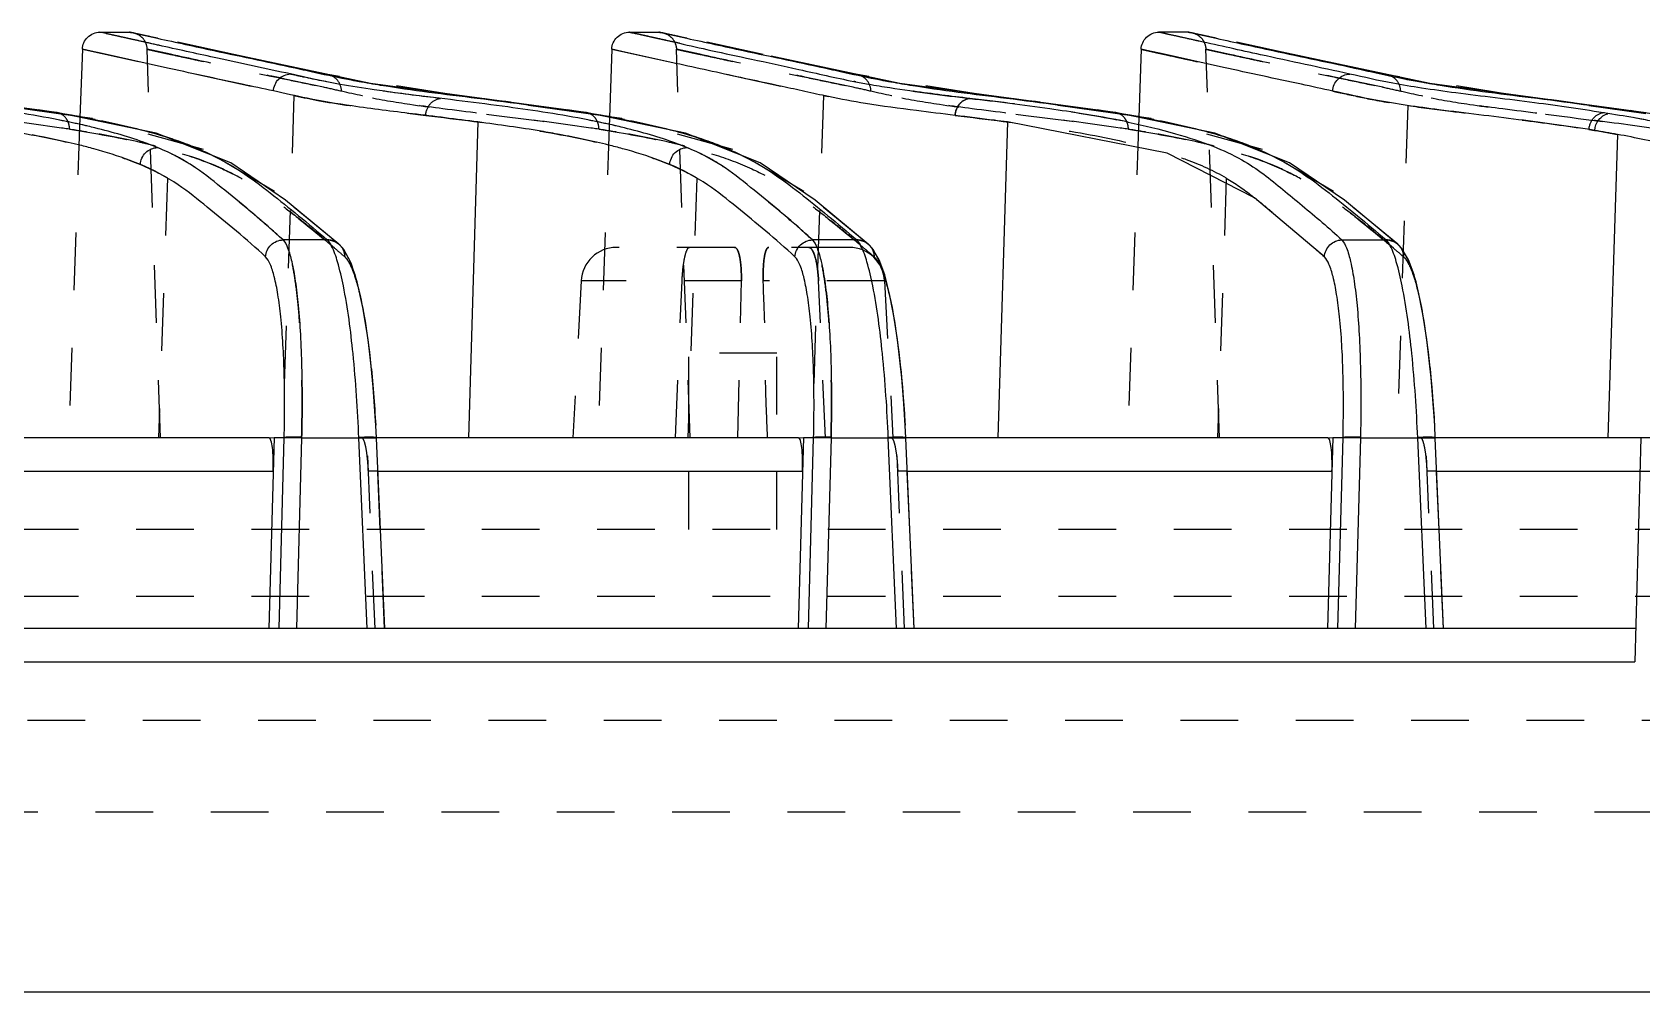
# Model space of a CAD drawing. Header units: millimetres. Extents: x -946 to 3963, y -10008 to 1396.
# Drawn here: x 68.02 to 113.63, y -150.87 to -123.67 of the extents above; entities that cross this region are included whole.
import ezdxf

# ---------------------------------------------------------------- set-up
doc = ezdxf.new("R2010")
doc.units = ezdxf.units.MM
doc.header["$LTSCALE"] = 16.335
doc.linetypes.add('HIDDEN', pattern=[0.2, 0.1, -0.1])
doc.layers.get('0').update_dxf_attribs({"linetype": 'CONTINUOUS'})
doc.layers.add('DEFAULT_2', color=8, linetype='HIDDEN')

msp = doc.modelspace()

# ---------------------------------------------------------------- linework, layer by layer
at = {"color": 7, "linetype": 'Continuous'}
for p, q in [((69.943, -123.673), (70.778, -123.673)), ((70.19, -123.728), (69.943, -123.673)), ((70.72, -123.845), (70.19, -123.728)), ((70.819, -123.868), (70.72, -123.845)), ((71.707, -124.065), (70.819, -123.868)), ((71.002, -123.721), (71.57, -123.845)), ((84.943, -123.673), (85.778, -123.673)), ((85.332, -123.759), (85.662, -123.832)), ((85.662, -123.832), (86.36, -123.988)), ((86.002, -123.721), (86.57, -123.845)), ((100.778, -123.673), (99.944, -123.673)), ((100.26, -123.743), (99.944, -123.673)), ((101.088, -123.927), (100.26, -123.743)), ((101.003, -123.721), (101.573, -123.845)), ((69.444, -124.155), (69.376, -126.087)), ((69.694, -124.211), (69.444, -124.155)), ((70.005, -124.28), (69.694, -124.211)), ((71.767, -124.669), (70.005, -124.28)), ((84.444, -124.155), (84.376, -126.087)), ((84.728, -124.219), (84.444, -124.155)), ((84.934, -124.264), (84.728, -124.219)), ((86.174, -124.538), (84.934, -124.264)), ((99.444, -124.155), (99.376, -126.087)), ((99.693, -124.211), (99.444, -124.155)), ((100.009, -124.28), (99.693, -124.211)), ((101.777, -124.671), (100.009, -124.28)), ((77.606, -125.123), (75.021, -124.579)), ((76.411, -124.877), (76.404, -124.876)), ((86.254, -124.556), (86.174, -124.538)), ((91.411, -124.877), (91.404, -124.876)), ((107.626, -125.126), (105.034, -124.582)), ((106.422, -124.88), (106.415, -124.878)), ((68.711, -125.948), (62.606, -125.123)), ((83.711, -125.948), (77.606, -125.123)), ((113.747, -125.954), (107.626, -125.126)), ((68.71, -125.948), (68.623, -125.945)), ((69.377, -126.072), (68.706, -125.978)), ((68.71, -125.948), (68.71, -125.948)), ((71.532, -126.536), (68.71, -125.948)), ((80.653, -126.218), (80.385, -135.172)), ((83.71, -125.948), (83.623, -125.945)), ((84.377, -126.072), (83.706, -125.978)), ((83.71, -125.948), (83.71, -125.948)), ((86.532, -126.536), (83.71, -125.948)), ((95.653, -126.218), (95.385, -135.172)), ((100.182, -127.102), (95.653, -126.218)), ((98.71, -125.948), (98.623, -125.945)), ((99.377, -126.072), (98.706, -125.978)), ((98.71, -125.948), (98.71, -125.948)), ((73.651, -127.373), (71.532, -126.536)), ((88.651, -127.373), (86.532, -126.536)), ((112.937, -126.569), (112.665, -135.172)), ((75.204, -128.433), (73.651, -127.373)), ((90.204, -128.433), (88.651, -127.373)), ((76.711, -129.678), (75.204, -128.433)), ((91.711, -129.678), (90.204, -128.433)), ((106.711, -129.678), (105.204, -128.433)), ((76.384, -129.561), (75.13, -129.561)), ((76.703, -129.672), (76.711, -129.678)), ((91.384, -129.561), (90.13, -129.561)), ((91.703, -129.672), (91.711, -129.678)), ((105.13, -129.561), (106.384, -129.561)), ((106.703, -129.672), (106.711, -129.678)), ((77.778, -135.168), (77.761, -134.822)), ((92.778, -135.168), (92.761, -134.822)), ((107.778, -135.168), (107.761, -134.822)), ((74.736, -135.172), (62.779, -135.172)), ((74.877, -135.162), (74.728, -140.572)), ((74.877, -135.162), (75.163, -135.162)), ((75.017, -140.572), (75.163, -135.162)), ((75.657, -135.173), (75.511, -140.572)), ((75.657, -135.173), (77.279, -135.173)), ((77.515, -140.572), (77.279, -135.173)), ((89.736, -135.172), (77.778, -135.172)), ((77.779, -135.179), (77.779, -135.179)), ((78.014, -140.572), (77.779, -135.179)), ((89.877, -135.162), (89.728, -140.572)), ((89.877, -135.162), (90.163, -135.162)), ((90.017, -140.572), (90.163, -135.162)), ((90.657, -135.173), (90.511, -140.572)), ((90.657, -135.173), (92.279, -135.173)), ((92.515, -140.572), (92.279, -135.173)), ((104.736, -135.172), (92.778, -135.172)), ((92.779, -135.179), (92.779, -135.179)), ((93.014, -140.572), (92.779, -135.179)), ((104.877, -135.162), (104.728, -140.572)), ((104.877, -135.162), (105.163, -135.162)), ((105.017, -140.572), (105.163, -135.162)), ((105.657, -135.173), (105.511, -140.572)), ((105.657, -135.173), (107.279, -135.173)), ((107.515, -140.572), (107.279, -135.173)), ((119.736, -135.172), (107.778, -135.172)), ((107.779, -135.179), (107.779, -135.179)), ((108.014, -140.572), (107.779, -135.179)), ((113.6, -135.172), (113.434, -141.519)), ((62.82, -136.119), (74.851, -136.119)), ((77.82, -136.119), (89.851, -136.119)), ((92.82, -136.119), (104.851, -136.119)), ((107.82, -136.119), (120.281, -136.119)), ((113.459, -140.572), (-62.541, -140.572)), ((-62.517, -141.519), (113.434, -141.519)), ((-169.738, -150.872), (312.413, -150.872))]:
    msp.add_line(p, q, dxfattribs=at)
for points in [[(98.711, -125.948), (92.606, -125.123), (90.56, -124.689)], [(105.204, -128.433), (103.651, -127.373), (101.532, -126.536), (98.71, -125.948)], [(104.635, -130.039), (102.652, -128.367), (100.182, -127.102)], [(77.177, -130.554), (77.017, -130.121), (76.821, -129.793), (76.703, -129.671)], [(92.177, -130.554), (92.017, -130.121), (91.821, -129.793), (91.703, -129.671)], [(107.177, -130.554), (107.017, -130.121), (106.821, -129.793), (106.703, -129.671)], [(77.761, -134.822), (77.687, -133.736), (77.585, -132.738), (77.463, -131.864), (77.325, -131.132), (77.177, -130.554)], [(92.761, -134.822), (92.687, -133.736), (92.585, -132.738), (92.463, -131.864), (92.325, -131.132), (92.177, -130.554)], [(107.761, -134.822), (107.687, -133.736), (107.585, -132.738), (107.463, -131.864), (107.325, -131.132), (107.177, -130.554)]]:
    msp.add_lwpolyline(points, dxfattribs=at)
for centre, radius, start, end in [((82.763, -95.279), 30.287, 258.8835, 259.586), ((82.902, -94.512), 31.065, 259.5897, 260.7091), ((96.49, -98.123), 27.439, 259.0992, 259.9828), ((97.763, -95.279), 30.287, 258.8835, 259.586), ((97.902, -94.512), 31.065, 259.5897, 260.7091), ((112.753, -95.308), 30.256, 258.9294, 259.6354), ((112.959, -94.171), 31.411, 259.6385, 260.7568), ((62.942, -162.947), 37.436, 81.1189, 81.2704), ((63.713, -158.095), 32.523, 79.3127, 81.1418), ((77.942, -162.947), 37.436, 81.1189, 81.2704), ((78.713, -158.095), 32.523, 79.3127, 81.1418), ((92.941, -162.948), 37.437, 81.1192, 81.2704), ((93.713, -158.096), 32.524, 79.3128, 81.1421), ((93.584, -152.321), 26.672, 78.1147, 78.8286), ((106.92, -159.163), 33.145, 79.5391, 80.6665)]:
    msp.add_arc(centre, radius, start, end, dxfattribs=at)
for points, knots in [([(69.444, -124.155), (69.448, -124.031), (69.559, -123.774), (69.818, -123.673), (69.943, -123.673)], [0, 0, 0, 0, 0.500127, 1, 1, 1, 1]), ([(70.778, -123.673), (70.8, -123.673), (70.874, -123.695), (70.949, -123.709), (71.002, -123.721)], [0, 0, 0, 0, 0.28563, 1, 1, 1, 1]), ([(71.57, -123.845), (72.103, -123.96), (73.453, -124.258), (74.807, -124.538), (75.624, -124.719)], [0, 0, 0, 0, 0.39435, 1, 1, 1, 1]), ([(84.444, -124.155), (84.448, -124.031), (84.559, -123.774), (84.818, -123.673), (84.943, -123.673)], [0, 0, 0, 0, 0.500127, 1, 1, 1, 1]), ([(84.943, -123.673), (84.955, -123.673), (84.991, -123.682), (85.065, -123.697), (85.183, -123.725), (85.277, -123.747), (85.332, -123.759)], [0, 0, 0, 0, 0.087157, 0.275051, 0.575468, 1, 1, 1, 1]), ([(85.778, -123.673), (85.8, -123.673), (85.874, -123.695), (85.949, -123.709), (86.002, -123.721)], [0, 0, 0, 0, 0.28563, 1, 1, 1, 1]), ([(86.36, -123.988), (86.658, -124.054), (87.337, -124.209), (88.468, -124.449), (89.817, -124.74), (90.781, -124.966), (91.301, -125.067)], [0, 0, 0, 0, 0.181231, 0.413109, 0.685688, 1, 1, 1, 1]), ([(86.57, -123.845), (87.103, -123.96), (88.453, -124.258), (89.807, -124.538), (90.624, -124.719)], [0, 0, 0, 0, 0.39435, 1, 1, 1, 1]), ([(99.444, -124.155), (99.448, -124.031), (99.559, -123.775), (99.818, -123.673), (99.943, -123.673)], [0, 0, 0, 0, 0.500067, 1, 1, 1, 1]), ([(100.778, -123.673), (100.8, -123.673), (100.875, -123.695), (100.95, -123.709), (101.003, -123.721)], [0, 0, 0, 0, 0.285566, 1, 1, 1, 1]), ([(105.355, -124.86), (104.513, -124.676), (103.089, -124.373), (101.668, -124.056), (101.088, -123.927)], [0, 0, 0, 0, 0.591989, 1, 1, 1, 1]), ([(101.573, -123.845), (102.107, -123.961), (103.461, -124.26), (104.819, -124.541), (105.638, -124.722)], [0, 0, 0, 0, 0.394558, 1, 1, 1, 1]), ([(75.342, -124.857), (74.654, -124.708), (73.441, -124.449), (72.23, -124.181), (71.707, -124.065)], [0, 0, 0, 0, 0.567555, 1, 1, 1, 1]), ([(68.763, -126.158), (68.014, -126.011), (66.395, -125.765), (64.374, -125.525), (62.788, -125.322), (61.817, -125.173), (61.028, -125.012), (60.561, -124.905), (60.342, -124.857)], [0, 0, 0, 0, 0.268849, 0.575809, 0.716443, 0.831374, 0.921317, 1, 1, 1, 1]), ([(74.86, -125.339), (74.564, -125.275), (73.533, -125.054), (72.501, -124.831), (71.767, -124.669)], [0, 0, 0, 0, 0.286926, 1, 1, 1, 1]), ([(74.86, -125.339), (74.866, -125.216), (74.971, -124.967), (75.222, -124.859), (75.342, -124.857)], [0, 0, 0, 0, 0.505805, 1, 1, 1, 1]), ([(83.763, -126.158), (83.014, -126.011), (81.395, -125.765), (79.374, -125.525), (77.788, -125.322), (76.817, -125.173), (76.028, -125.012), (75.561, -124.905), (75.342, -124.857)], [0, 0, 0, 0, 0.268849, 0.575809, 0.716443, 0.831374, 0.921317, 1, 1, 1, 1]), ([(75.624, -124.719), (75.725, -124.741), (76.157, -124.838), (76.59, -124.931), (76.924, -124.997)], [0, 0, 0, 0, 0.231806, 1, 1, 1, 1]), ([(90.584, -125.498), (90.361, -125.451), (89.925, -125.353), (89.097, -125.174), (87.876, -124.913), (86.869, -124.691), (86.254, -124.556)], [0, 0, 0, 0, 0.154403, 0.302082, 0.573433, 1, 1, 1, 1]), ([(90.624, -124.719), (90.725, -124.741), (91.157, -124.838), (91.59, -124.931), (91.924, -124.997)], [0, 0, 0, 0, 0.231806, 1, 1, 1, 1]), ([(104.871, -125.341), (104.576, -125.277), (103.544, -125.056), (102.512, -124.833), (101.777, -124.671)], [0, 0, 0, 0, 0.286779, 1, 1, 1, 1]), ([(104.872, -125.342), (104.878, -125.218), (104.983, -124.969), (105.233, -124.862), (105.354, -124.86)], [0, 0, 0, 0, 0.505851, 1, 1, 1, 1]), ([(112.671, -125.979), (111.977, -125.866), (110.543, -125.656), (108.776, -125.453), (107.439, -125.268), (106.433, -125.106), (105.76, -124.949), (105.354, -124.86)], [0, 0, 0, 0, 0.284883, 0.587272, 0.720383, 0.831487, 1, 1, 1, 1]), ([(105.638, -124.722), (105.739, -124.745), (106.173, -124.841), (106.608, -124.935), (106.943, -125.001)], [0, 0, 0, 0, 0.231466, 1, 1, 1, 1]), ([(62.887, -125.17), (63.798, -125.319), (65.716, -125.542), (67.627, -125.805), (68.623, -125.945)], [0, 0, 0, 0, 0.478545, 1, 1, 1, 1]), ([(80.652, -126.218), (80.035, -126.137), (78.846, -125.991), (77.23, -125.795), (75.915, -125.579), (75.178, -125.408), (74.86, -125.339)], [0, 0, 0, 0, 0.318636, 0.613128, 0.833132, 1, 1, 1, 1]), ([(77.887, -125.17), (78.798, -125.319), (80.716, -125.542), (82.627, -125.805), (83.623, -125.945)], [0, 0, 0, 0, 0.478545, 1, 1, 1, 1]), ([(91.717, -125.143), (91.918, -125.179), (92.873, -125.337), (93.833, -125.462), (94.592, -125.551)], [0, 0, 0, 0, 0.210961, 1, 1, 1, 1]), ([(92.887, -125.17), (93.798, -125.319), (95.716, -125.542), (97.627, -125.805), (98.623, -125.945)], [0, 0, 0, 0, 0.478545, 1, 1, 1, 1]), ([(112.295, -126.457), (111.579, -126.339), (110.106, -126.143), (108.033, -125.896), (106.27, -125.657), (105.277, -125.43), (104.871, -125.342)], [0, 0, 0, 0, 0.289908, 0.593285, 0.8343, 1, 1, 1, 1]), ([(107.914, -125.174), (108.829, -125.324), (110.749, -125.546), (112.663, -125.81), (113.659, -125.95)], [0, 0, 0, 0, 0.479583, 1, 1, 1, 1]), ([(94.172, -126.032), (93.806, -125.987), (92.96, -125.882), (91.76, -125.727), (90.933, -125.572), (90.584, -125.498)], [0, 0, 0, 0, 0.304689, 0.704779, 1, 1, 1, 1]), ([(94.592, -125.551), (94.484, -125.559), (94.262, -125.682), (94.18, -125.913), (94.172, -126.032)], [0, 0, 0, 0, 0.476196, 1, 1, 1, 1]), ([(94.592, -125.551), (95.347, -125.633), (96.738, -125.804), (98.121, -126.031), (98.751, -126.155)], [0, 0, 0, 0, 0.541827, 1, 1, 1, 1]), ([(69.708, -126.363), (69.634, -126.345), (69.32, -126.272), (69.004, -126.205), (68.763, -126.158)], [0, 0, 0, 0, 0.237703, 1, 1, 1, 1]), ([(69.744, -126.136), (69.867, -126.159), (70.321, -126.249), (70.774, -126.352), (71.101, -126.437)], [0, 0, 0, 0, 0.269618, 1, 1, 1, 1]), ([(82.968, -126.574), (82.793, -126.541), (82.024, -126.405), (81.25, -126.297), (80.652, -126.218)], [0, 0, 0, 0, 0.227604, 1, 1, 1, 1]), ([(84.708, -126.363), (84.634, -126.345), (84.32, -126.272), (84.004, -126.205), (83.763, -126.158)], [0, 0, 0, 0, 0.237703, 1, 1, 1, 1]), ([(84.744, -126.136), (84.867, -126.159), (85.321, -126.249), (85.774, -126.352), (86.101, -126.437)], [0, 0, 0, 0, 0.269618, 1, 1, 1, 1]), ([(95.653, -126.218), (95.531, -126.202), (95.037, -126.138), (94.544, -126.077), (94.172, -126.032)], [0, 0, 0, 0, 0.247731, 1, 1, 1, 1]), ([(99.077, -126.221), (99.528, -126.316), (100.34, -126.51), (101.419, -126.862), (102.259, -127.248), (102.911, -127.679), (103.463, -128.138), (104.015, -128.593), (104.58, -129.061), (104.95, -129.39), (105.13, -129.561)], [0, 0, 0, 0, 0.196329, 0.355573, 0.483115, 0.589149, 0.687459, 0.788822, 0.894112, 1, 1, 1, 1]), ([(99.744, -126.136), (99.867, -126.159), (100.321, -126.249), (100.774, -126.352), (101.101, -126.437)], [0, 0, 0, 0, 0.269618, 1, 1, 1, 1]), ([(112.295, -126.457), (112.302, -126.349), (112.378, -126.135), (112.57, -126.009), (112.671, -125.986)], [0, 0, 0, 0, 0.510622, 1, 1, 1, 1]), ([(113.796, -126.173), (113.708, -126.156), (113.334, -126.086), (112.958, -126.023), (112.671, -125.979)], [0, 0, 0, 0, 0.237281, 1, 1, 1, 1]), ([(69.769, -126.979), (69.638, -126.943), (69.061, -126.793), (68.477, -126.669), (68.023, -126.584)], [0, 0, 0, 0, 0.226596, 1, 1, 1, 1]), ([(71.574, -126.943), (71.443, -126.889), (70.834, -126.657), (70.204, -126.481), (69.708, -126.363)], [0, 0, 0, 0, 0.217484, 1, 1, 1, 1]), ([(71.101, -126.437), (71.21, -126.465), (71.611, -126.574), (72.006, -126.7), (72.29, -126.804)], [0, 0, 0, 0, 0.272323, 1, 1, 1, 1]), ([(84.753, -126.975), (84.62, -126.938), (84.029, -126.785), (83.432, -126.66), (82.968, -126.574)], [0, 0, 0, 0, 0.226234, 1, 1, 1, 1]), ([(86.574, -126.943), (86.443, -126.889), (85.834, -126.657), (85.204, -126.481), (84.708, -126.363)], [0, 0, 0, 0, 0.217484, 1, 1, 1, 1]), ([(86.101, -126.437), (86.21, -126.465), (86.611, -126.574), (87.006, -126.7), (87.29, -126.804)], [0, 0, 0, 0, 0.272323, 1, 1, 1, 1]), ([(101.101, -126.437), (101.21, -126.465), (101.611, -126.574), (102.006, -126.7), (102.29, -126.804)], [0, 0, 0, 0, 0.272323, 1, 1, 1, 1]), ([(119.651, -130.053), (119.456, -129.874), (119.065, -129.524), (118.469, -129.025), (117.88, -128.544), (117.278, -128.061), (116.552, -127.612), (115.605, -127.215), (114.378, -126.859), (113.453, -126.664), (112.938, -126.569)], [0, 0, 0, 0, 0.1028, 0.20407, 0.302222, 0.398484, 0.503891, 0.632755, 0.796191, 1, 1, 1, 1]), ([(71.088, -127.423), (70.992, -127.383), (70.559, -127.213), (70.115, -127.075), (69.769, -126.979)], [0, 0, 0, 0, 0.225465, 1, 1, 1, 1]), ([(71.088, -127.423), (71.095, -127.3), (71.203, -127.053), (71.453, -126.946), (71.574, -126.943)], [0, 0, 0, 0, 0.504014, 1, 1, 1, 1]), ([(75.13, -129.561), (74.86, -129.313), (74.318, -128.834), (73.487, -128.159), (72.624, -127.456), (71.951, -127.098), (71.574, -126.943)], [0, 0, 0, 0, 0.248202, 0.489414, 0.72395, 1, 1, 1, 1]), ([(72.29, -126.804), (72.347, -126.825), (72.563, -126.907), (72.776, -126.997), (72.931, -127.068)], [0, 0, 0, 0, 0.263344, 1, 1, 1, 1]), ([(72.931, -127.068), (73.28, -127.228), (73.918, -127.581), (74.774, -128.223), (75.58, -128.879), (76.117, -129.327), (76.384, -129.561)], [0, 0, 0, 0, 0.269558, 0.509562, 0.750407, 1, 1, 1, 1]), ([(86.088, -127.423), (85.991, -127.382), (85.553, -127.211), (85.104, -127.071), (84.753, -126.975)], [0, 0, 0, 0, 0.22522, 1, 1, 1, 1]), ([(86.088, -127.423), (86.095, -127.3), (86.203, -127.053), (86.453, -126.946), (86.574, -126.943)], [0, 0, 0, 0, 0.504015, 1, 1, 1, 1]), ([(90.13, -129.561), (89.86, -129.313), (89.318, -128.834), (88.487, -128.159), (87.624, -127.456), (86.951, -127.098), (86.574, -126.943)], [0, 0, 0, 0, 0.248202, 0.489414, 0.72395, 1, 1, 1, 1]), ([(87.29, -126.804), (87.347, -126.825), (87.563, -126.907), (87.776, -126.997), (87.931, -127.068)], [0, 0, 0, 0, 0.263344, 1, 1, 1, 1]), ([(87.931, -127.068), (88.28, -127.228), (88.918, -127.581), (89.774, -128.223), (90.58, -128.879), (91.117, -129.327), (91.384, -129.561)], [0, 0, 0, 0, 0.269558, 0.509562, 0.750407, 1, 1, 1, 1]), ([(102.29, -126.804), (102.347, -126.825), (102.563, -126.907), (102.776, -126.997), (102.931, -127.068)], [0, 0, 0, 0, 0.263344, 1, 1, 1, 1]), ([(102.931, -127.068), (103.28, -127.228), (103.918, -127.581), (104.774, -128.223), (105.58, -128.879), (106.117, -129.327), (106.384, -129.561)], [0, 0, 0, 0, 0.269558, 0.509562, 0.750407, 1, 1, 1, 1]), ([(74.636, -130.039), (74.366, -129.791), (73.823, -129.312), (72.993, -128.638), (72.132, -127.937), (71.463, -127.579), (71.088, -127.423)], [0, 0, 0, 0, 0.24859, 0.490225, 0.724923, 1, 1, 1, 1]), ([(89.636, -130.039), (89.366, -129.791), (88.823, -129.312), (87.993, -128.638), (87.132, -127.937), (86.463, -127.579), (86.088, -127.423)], [0, 0, 0, 0, 0.24859, 0.490225, 0.724923, 1, 1, 1, 1]), ([(74.636, -130.039), (74.643, -129.916), (74.754, -129.667), (75.007, -129.563), (75.13, -129.561)], [0, 0, 0, 0, 0.500358, 1, 1, 1, 1]), ([(75.13, -129.561), (75.191, -129.622), (75.287, -129.831), (75.396, -130.222), (75.491, -130.772), (75.57, -131.462), (75.627, -132.273), (75.676, -133.524), (75.673, -134.501), (75.657, -135.173)], [0, 0, 0, 0, 0.045467, 0.117394, 0.215709, 0.339179, 0.484153, 0.645348, 1, 1, 1, 1]), ([(76.505, -129.733), (76.495, -129.715), (76.461, -129.654), (76.42, -129.595), (76.384, -129.561)], [0, 0, 0, 0, 0.294118, 1, 1, 1, 1]), ([(76.384, -129.561), (76.411, -129.561), (76.525, -129.57), (76.636, -129.617), (76.703, -129.672)], [0, 0, 0, 0, 0.239041, 1, 1, 1, 1]), ([(76.839, -130.861), (76.793, -130.634), (76.705, -130.251), (76.579, -129.876), (76.505, -129.733)], [0, 0, 0, 0, 0.589777, 1, 1, 1, 1]), ([(89.636, -130.039), (89.643, -129.916), (89.754, -129.667), (90.007, -129.563), (90.13, -129.561)], [0, 0, 0, 0, 0.500358, 1, 1, 1, 1]), ([(90.13, -129.561), (90.191, -129.622), (90.287, -129.831), (90.396, -130.222), (90.491, -130.772), (90.57, -131.462), (90.627, -132.273), (90.676, -133.524), (90.673, -134.501), (90.657, -135.173)], [0, 0, 0, 0, 0.045467, 0.117394, 0.215709, 0.339179, 0.484153, 0.645348, 1, 1, 1, 1]), ([(91.505, -129.733), (91.495, -129.715), (91.461, -129.654), (91.42, -129.595), (91.384, -129.561)], [0, 0, 0, 0, 0.294118, 1, 1, 1, 1]), ([(91.384, -129.561), (91.411, -129.561), (91.525, -129.57), (91.636, -129.617), (91.703, -129.672)], [0, 0, 0, 0, 0.239041, 1, 1, 1, 1]), ([(91.839, -130.861), (91.793, -130.634), (91.705, -130.251), (91.579, -129.876), (91.505, -129.733)], [0, 0, 0, 0, 0.589777, 1, 1, 1, 1]), ([(104.636, -130.039), (104.644, -129.916), (104.754, -129.667), (105.007, -129.563), (105.13, -129.561)], [0, 0, 0, 0, 0.500125, 1, 1, 1, 1]), ([(105.13, -129.561), (105.191, -129.622), (105.288, -129.831), (105.396, -130.222), (105.491, -130.772), (105.57, -131.46), (105.627, -132.272), (105.675, -133.523), (105.673, -134.501), (105.657, -135.173)], [0, 0, 0, 0, 0.045554, 0.117515, 0.215748, 0.338901, 0.483692, 0.645053, 1, 1, 1, 1]), ([(106.384, -129.561), (106.411, -129.561), (106.525, -129.57), (106.636, -129.617), (106.703, -129.672)], [0, 0, 0, 0, 0.239041, 1, 1, 1, 1]), ([(106.5, -129.724), (106.491, -129.707), (106.458, -129.649), (106.419, -129.593), (106.384, -129.561)], [0, 0, 0, 0, 0.292687, 1, 1, 1, 1]), ([(106.839, -130.861), (106.793, -130.631), (106.704, -130.246), (106.576, -129.867), (106.5, -129.724)], [0, 0, 0, 0, 0.591447, 1, 1, 1, 1]), ([(75.163, -135.162), (75.178, -134.548), (75.181, -133.405), (75.108, -132.049), (74.996, -131.144), (74.9, -130.643), (74.792, -130.284), (74.693, -130.096), (74.635, -130.039)], [0, 0, 0, 0, 0.354503, 0.659741, 0.782637, 0.881127, 0.953254, 1, 1, 1, 1]), ([(90.163, -135.162), (90.178, -134.548), (90.181, -133.405), (90.108, -132.049), (89.996, -131.144), (89.9, -130.643), (89.792, -130.284), (89.693, -130.096), (89.635, -130.039)], [0, 0, 0, 0, 0.354502, 0.65974, 0.782635, 0.881125, 0.953253, 1, 1, 1, 1]), ([(105.163, -135.162), (105.178, -134.548), (105.181, -133.405), (105.108, -132.049), (104.996, -131.144), (104.9, -130.643), (104.792, -130.284), (104.693, -130.096), (104.635, -130.039)], [0, 0, 0, 0, 0.354479, 0.659753, 0.782678, 0.881162, 0.953275, 1, 1, 1, 1]), ([(77.279, -135.173), (77.247, -134.375), (77.15, -132.932), (76.966, -131.495), (76.839, -130.861)], [0, 0, 0, 0, 0.552233, 1, 1, 1, 1]), ([(92.279, -135.173), (92.247, -134.375), (92.15, -132.932), (91.966, -131.495), (91.839, -130.861)], [0, 0, 0, 0, 0.552233, 1, 1, 1, 1]), ([(107.279, -135.173), (107.247, -134.375), (107.15, -132.932), (106.966, -131.495), (106.839, -130.861)], [0, 0, 0, 0, 0.552233, 1, 1, 1, 1]), ([(74.851, -136.119), (74.854, -135.997), (74.854, -135.771), (74.837, -135.479), (74.805, -135.287), (74.772, -135.196), (74.747, -135.172), (74.736, -135.172)], [0, 0, 0, 0, 0.37769, 0.694682, 0.906647, 0.966633, 1, 1, 1, 1]), ([(75.657, -135.15), (75.601, -135.148), (75.493, -135.147), (75.345, -135.147), (75.237, -135.153), (75.18, -135.156), (75.163, -135.162)], [0, 0, 0, 0, 0.340385, 0.65881, 0.889712, 1, 1, 1, 1]), ([(77.778, -135.168), (77.778, -135.164), (77.76, -135.162), (77.735, -135.158), (77.685, -135.155), (77.592, -135.153), (77.453, -135.155), (77.338, -135.158), (77.279, -135.161)], [0, 0, 0, 0, 0.021445, 0.079467, 0.175833, 0.30753, 0.643365, 1, 1, 1, 1]), ([(89.851, -136.119), (89.854, -135.997), (89.854, -135.771), (89.837, -135.479), (89.805, -135.287), (89.772, -135.196), (89.747, -135.172), (89.736, -135.172)], [0, 0, 0, 0, 0.37769, 0.694682, 0.906646, 0.966632, 1, 1, 1, 1]), ([(90.657, -135.15), (90.601, -135.148), (90.493, -135.147), (90.345, -135.147), (90.237, -135.153), (90.18, -135.156), (90.163, -135.162)], [0, 0, 0, 0, 0.340385, 0.65881, 0.889712, 1, 1, 1, 1]), ([(92.778, -135.168), (92.778, -135.164), (92.76, -135.162), (92.735, -135.158), (92.685, -135.155), (92.592, -135.153), (92.453, -135.155), (92.338, -135.158), (92.279, -135.161)], [0, 0, 0, 0, 0.021445, 0.079467, 0.175833, 0.30753, 0.643365, 1, 1, 1, 1]), ([(104.851, -136.119), (104.854, -135.997), (104.854, -135.771), (104.837, -135.479), (104.805, -135.287), (104.772, -135.196), (104.747, -135.172), (104.736, -135.172)], [0, 0, 0, 0, 0.37769, 0.694682, 0.906646, 0.966632, 1, 1, 1, 1]), ([(105.657, -135.15), (105.601, -135.148), (105.493, -135.147), (105.345, -135.147), (105.237, -135.153), (105.18, -135.156), (105.163, -135.162)], [0, 0, 0, 0, 0.340385, 0.65881, 0.889712, 1, 1, 1, 1]), ([(107.778, -135.168), (107.778, -135.164), (107.76, -135.162), (107.735, -135.158), (107.685, -135.155), (107.592, -135.153), (107.453, -135.155), (107.338, -135.158), (107.279, -135.161)], [0, 0, 0, 0, 0.021445, 0.079467, 0.175833, 0.30753, 0.643365, 1, 1, 1, 1])]:
    msp.add_open_spline(points, degree=3, knots=knots, dxfattribs=at)
at = {"layer": 'DEFAULT_2', "color": 8, "linetype": 'HIDDEN'}
for p, q in [((70.778, -123.673), (70.879, -123.684)), ((73.732, -124.304), (70.879, -123.684)), ((85.778, -123.673), (85.879, -123.684)), ((88.732, -124.304), (85.879, -123.684)), ((100.778, -123.673), (100.879, -123.684)), ((103.74, -124.305), (100.879, -123.684)), ((69.444, -124.155), (75.434, -125.466)), ((71.662, -135.172), (71.277, -124.155)), ((71.941, -124.3), (71.277, -124.155)), ((75.021, -124.579), (73.219, -124.192)), ((84.444, -124.155), (90.434, -125.466)), ((86.662, -135.172), (86.277, -124.155)), ((86.941, -124.3), (86.277, -124.155)), ((90.56, -124.689), (88.219, -124.192)), ((101.662, -135.172), (101.277, -124.155)), ((101.957, -124.304), (101.277, -124.155)), ((105.034, -124.582), (103.224, -124.193)), ((76.404, -124.876), (76.302, -124.865)), ((79.953, -125.451), (76.404, -124.876)), ((91.404, -124.876), (91.302, -124.865)), ((94.953, -125.451), (91.404, -124.876)), ((106.415, -124.878), (106.313, -124.868)), ((109.993, -125.456), (106.415, -124.879)), ((68.706, -125.978), (64.953, -125.451)), ((75.44, -125.466), (75.115, -135.172)), ((83.706, -125.978), (79.953, -125.451)), ((90.44, -125.466), (90.115, -135.172)), ((90.434, -125.466), (90.584, -125.498)), ((98.706, -125.978), (94.953, -125.451)), ((106.999, -125.751), (106.7, -135.172)), ((113.742, -125.984), (109.993, -125.456)), ((69.376, -126.087), (69.059, -135.172)), ((69.731, -126.122), (69.377, -126.072)), ((72.878, -127), (69.731, -126.122)), ((84.376, -126.087), (84.059, -135.172)), ((84.731, -126.122), (84.377, -126.072)), ((87.878, -127), (84.731, -126.122)), ((99.376, -126.087), (99.059, -135.172)), ((99.731, -126.122), (99.377, -126.072)), ((102.878, -127), (99.731, -126.122)), ((74.89, -128.191), (72.878, -127)), ((89.89, -128.191), (87.878, -127)), ((104.89, -128.191), (102.878, -127)), ((71.857, -127.806), (71.604, -135.172)), ((86.857, -127.806), (86.604, -135.172)), ((101.857, -127.806), (101.604, -135.172)), ((76.712, -129.679), (74.89, -128.191)), ((91.712, -129.679), (89.89, -128.191)), ((106.712, -129.679), (104.89, -128.191)), ((76.701, -129.669), (76.711, -129.679)), ((76.85, -129.829), (76.701, -129.669)), ((87.925, -129.772), (84.575, -129.772)), ((91.175, -129.772), (88.891, -129.772)), ((91.325, -129.569), (91.286, -129.537)), ((91.701, -129.669), (91.711, -129.679)), ((91.85, -129.829), (91.701, -129.669)), ((106.701, -129.669), (106.711, -129.679)), ((106.85, -129.829), (106.701, -129.669)), ((83.576, -130.719), (83.343, -135.172)), ((88.116, -130.719), (83.576, -130.719)), ((86.249, -135.172), (86.437, -130.719)), ((88.012, -135.172), (88.116, -130.719)), ((92.176, -130.719), (88.736, -130.719)), ((90.498, -135.172), (90.303, -130.719)), ((92.176, -130.719), (92.409, -135.172)), ((92.395, -131.474), (92.233, -130.749)), ((89.126, -132.772), (86.626, -132.772)), ((86.626, -137.772), (86.626, -132.772)), ((89.126, -137.772), (89.126, -132.772)), ((77.761, -134.822), (77.753, -134.678)), ((92.761, -134.822), (92.753, -134.678)), ((107.761, -134.822), (107.753, -134.678)), ((74.736, -135.172), (74.877, -135.162)), ((74.877, -135.162), (75.163, -135.162)), ((75.163, -135.162), (75.657, -135.173)), ((77.279, -135.173), (77.365, -135.172)), ((77.279, -135.173), (77.778, -135.172)), ((77.74, -140.572), (77.507, -135.173)), ((77.773, -135.173), (77.507, -135.173)), ((77.886, -137.772), (77.773, -135.173)), ((77.773, -135.183), (77.779, -135.179)), ((77.773, -135.183), (77.779, -135.179)), ((89.736, -135.172), (89.877, -135.162)), ((89.877, -135.162), (90.163, -135.162)), ((90.163, -135.162), (90.657, -135.173)), ((92.279, -135.173), (92.409, -135.172)), ((92.279, -135.173), (92.778, -135.172)), ((92.74, -140.572), (92.507, -135.173)), ((92.773, -135.173), (92.507, -135.173)), ((92.886, -137.772), (92.773, -135.173)), ((92.773, -135.183), (92.779, -135.179)), ((92.773, -135.183), (92.779, -135.179)), ((104.736, -135.172), (104.877, -135.162)), ((104.877, -135.162), (105.163, -135.162)), ((105.163, -135.162), (105.657, -135.173)), ((107.279, -135.173), (107.365, -135.172)), ((107.279, -135.173), (107.778, -135.172)), ((107.74, -140.572), (107.507, -135.172)), ((107.773, -135.173), (107.507, -135.173)), ((107.886, -137.772), (107.773, -135.173)), ((107.773, -135.183), (107.779, -135.179)), ((107.773, -135.183), (107.779, -135.179)), ((77.82, -136.119), (77.548, -136.119)), ((92.82, -136.119), (92.548, -136.119)), ((107.82, -136.119), (107.548, -136.119)), ((141.207, -137.772), (-150.426, -137.772)), ((78.009, -140.572), (77.886, -137.772)), ((93.009, -140.572), (92.886, -137.772)), ((108.009, -140.572), (107.886, -137.772)), ((141.207, -139.667), (-84.794, -139.667)), ((-167.336, -143.172), (243.857, -143.172)), ((-162.139, -145.772), (238.661, -145.772))]:
    msp.add_line(p, q, dxfattribs=at)
for points in [[(77.753, -134.678), (77.663, -133.469), (77.541, -132.387), (77.395, -131.474), (77.233, -130.749), (77.058, -130.216), (76.85, -129.829)], [(92.233, -130.749), (92.058, -130.216), (91.85, -129.829)], [(107.753, -134.678), (107.663, -133.469), (107.541, -132.387), (107.395, -131.474), (107.233, -130.749), (107.058, -130.216), (106.85, -129.829)], [(92.753, -134.678), (92.663, -133.469), (92.541, -132.387), (92.395, -131.474)]]:
    msp.add_lwpolyline(points, dxfattribs=at)
for centre, radius, start, end in [((64.783, -177.869), 53.876, 77.1248, 77.684), ((79.816, -177.721), 53.725, 77.1243, 77.677), ((94.51, -179.122), 55.158, 77.1265, 77.672), ((63.092, -165.389), 39.423, 80.5494, 81.5961), ((78.092, -165.389), 39.423, 80.5494, 81.5961), ((93.091, -165.391), 39.425, 80.5495, 81.5964), ((66.415, -159.183), 38.697, 50.0051, 51.2324), ((76.394, -130.047), 0.486, 50.9434, 91.174), ((5.736, -213.217), 109.452, 49.45931, 49.65212), ((84.575, -130.772), 1, 90, 177), ((91.177, -130.772), 1, 3, 90), ((49.989, -178.777), 64.266, 49.66337, 49.96908), ((91.394, -130.047), 0.486, 50.9434, 91.174), ((20.736, -213.217), 109.452, 49.45931, 49.65212), ((106.394, -130.047), 0.486, 50.9434, 91.174), ((36.468, -212.358), 108.324, 49.45863, 49.65939)]:
    msp.add_arc(centre, radius, start, end, dxfattribs=at)
for points, knots in [([(71.706, -124.065), (71.533, -124.027), (71.234, -123.96), (70.832, -123.87), (70.516, -123.801), (70.287, -123.749), (70.083, -123.706), (70.035, -123.69), (69.932, -123.673), (69.943, -123.673)], [0, 0, 0, 0, 0.294165, 0.509214, 0.686638, 0.823569, 0.92137, 0.980737, 1, 1, 1, 1]), ([(71.57, -123.845), (71.489, -123.828), (71.342, -123.796), (71.144, -123.752), (70.991, -123.72), (70.882, -123.694), (70.815, -123.683), (70.787, -123.673), (70.779, -123.673)], [0, 0, 0, 0, 0.308301, 0.556967, 0.750599, 0.889068, 0.972245, 1, 1, 1, 1]), ([(70.881, -123.685), (70.945, -123.699), (71.07, -123.751), (71.164, -123.849), (71.199, -123.906)], [0, 0, 0, 0, 0.496405, 1, 1, 1, 1]), ([(71.199, -123.906), (71.211, -123.925), (71.252, -124.003), (71.275, -124.091), (71.277, -124.155)], [0, 0, 0, 0, 0.261141, 1, 1, 1, 1]), ([(86.36, -123.988), (86.303, -123.975), (86.119, -123.935), (85.832, -123.87), (85.516, -123.801), (85.287, -123.749), (85.083, -123.706), (85.035, -123.69), (84.932, -123.673), (84.943, -123.673)], [0, 0, 0, 0, 0.121649, 0.389259, 0.610048, 0.780446, 0.902151, 0.976029, 1, 1, 1, 1]), ([(86.57, -123.845), (86.489, -123.828), (86.342, -123.796), (86.144, -123.752), (85.991, -123.72), (85.882, -123.694), (85.815, -123.683), (85.787, -123.673), (85.779, -123.673)], [0, 0, 0, 0, 0.308301, 0.556967, 0.750599, 0.889068, 0.972245, 1, 1, 1, 1]), ([(85.881, -123.685), (85.945, -123.699), (86.07, -123.751), (86.164, -123.849), (86.199, -123.906)], [0, 0, 0, 0, 0.496405, 1, 1, 1, 1]), ([(86.199, -123.906), (86.211, -123.925), (86.252, -124.003), (86.275, -124.091), (86.277, -124.155)], [0, 0, 0, 0, 0.261141, 1, 1, 1, 1]), ([(101.088, -123.928), (101.062, -123.922), (100.908, -123.888), (100.651, -123.831), (100.369, -123.767), (100.116, -123.714), (100.056, -123.694), (99.928, -123.672), (99.943, -123.673)], [0, 0, 0, 0, 0.066189, 0.401473, 0.662829, 0.849925, 0.962426, 1, 1, 1, 1]), ([(101.573, -123.846), (101.491, -123.828), (101.343, -123.796), (101.145, -123.752), (100.991, -123.72), (100.882, -123.694), (100.816, -123.683), (100.787, -123.673), (100.779, -123.673)], [0, 0, 0, 0, 0.309079, 0.557465, 0.750879, 0.889193, 0.972277, 1, 1, 1, 1]), ([(100.881, -123.685), (100.945, -123.699), (101.07, -123.751), (101.164, -123.849), (101.199, -123.906)], [0, 0, 0, 0, 0.496404, 1, 1, 1, 1]), ([(101.199, -123.906), (101.211, -123.925), (101.252, -124.003), (101.275, -124.091), (101.277, -124.155)], [0, 0, 0, 0, 0.261142, 1, 1, 1, 1]), ([(56.277, -124.155), (56.277, -124.154), (56.284, -124.158), (56.289, -124.157), (56.304, -124.162), (56.333, -124.167), (56.383, -124.179), (56.46, -124.195), (56.558, -124.217), (56.678, -124.243), (56.82, -124.274), (57.053, -124.325), (57.397, -124.399), (57.873, -124.503), (58.433, -124.625), (59.081, -124.766), (59.82, -124.925), (60.644, -125.096), (61.537, -125.287), (62.564, -125.528), (63.864, -125.746), (66.074, -126.023), (67.863, -126.237), (69.083, -126.425)], [0, 0, 0, 0, 0.000215, 0.00086, 0.001936, 0.003441, 0.007742, 0.013762, 0.021499, 0.030954, 0.042125, 0.055003, 0.085821, 0.123289, 0.167304, 0.21802, 0.275957, 0.34164, 0.411913, 0.486503, 0.584798, 0.715451, 1, 1, 1, 1]), ([(71.277, -124.155), (71.276, -124.152), (71.292, -124.16), (71.303, -124.16), (71.334, -124.169), (71.383, -124.178), (71.46, -124.196), (71.558, -124.217), (71.678, -124.243), (71.82, -124.274), (72.053, -124.325), (72.397, -124.399), (72.873, -124.503), (73.433, -124.625), (74.081, -124.766), (74.82, -124.925), (75.644, -125.096), (76.537, -125.287), (77.564, -125.528), (78.864, -125.746), (81.074, -126.023), (82.863, -126.237), (84.083, -126.425)], [0, 0, 0, 0, 0.00086, 0.001936, 0.003441, 0.007742, 0.013762, 0.021499, 0.030954, 0.042125, 0.055003, 0.085821, 0.123289, 0.167304, 0.21802, 0.275957, 0.34164, 0.411913, 0.486503, 0.584798, 0.715451, 1, 1, 1, 1]), ([(76.275, -125.232), (75.79, -125.126), (74.899, -124.942), (73.454, -124.63), (72.496, -124.421), (71.941, -124.3)], [0, 0, 0, 0, 0.336186, 0.615572, 1, 1, 1, 1]), ([(86.277, -124.155), (86.277, -124.155), (86.284, -124.158), (86.289, -124.157), (86.304, -124.162), (86.333, -124.167), (86.383, -124.179), (86.46, -124.195), (86.558, -124.217), (86.678, -124.243), (86.82, -124.274), (87.053, -124.325), (87.397, -124.399), (87.873, -124.503), (88.433, -124.625), (89.081, -124.766), (89.82, -124.925), (90.644, -125.096), (91.537, -125.287), (92.564, -125.528), (93.864, -125.746), (96.074, -126.023), (97.863, -126.237), (99.083, -126.425)], [0, 0, 0, 0, 0.000215, 0.00086, 0.001936, 0.003441, 0.007742, 0.013762, 0.021499, 0.030954, 0.042125, 0.055003, 0.085821, 0.123289, 0.167304, 0.21802, 0.275957, 0.34164, 0.411913, 0.486503, 0.584798, 0.715451, 1, 1, 1, 1]), ([(91.282, -125.234), (90.796, -125.128), (89.904, -124.943), (88.457, -124.63), (87.497, -124.422), (86.941, -124.3)], [0, 0, 0, 0, 0.33619, 0.615624, 1, 1, 1, 1]), ([(99.444, -124.155), (99.444, -124.153), (99.459, -124.162), (99.475, -124.16), (99.515, -124.172), (99.564, -124.182), (99.63, -124.197), (99.746, -124.223), (99.927, -124.263), (100.188, -124.321), (100.505, -124.391), (100.88, -124.474), (101.31, -124.568), (101.616, -124.635), (101.777, -124.671)], [0, 0, 0, 0, 0.003125, 0.012493, 0.028091, 0.049909, 0.077934, 0.112156, 0.199143, 0.310776, 0.446964, 0.607614, 0.792634, 1, 1, 1, 1]), ([(101.277, -124.155), (101.277, -124.154), (101.284, -124.158), (101.289, -124.157), (101.304, -124.162), (101.333, -124.167), (101.384, -124.179), (101.46, -124.195), (101.559, -124.217), (101.679, -124.243), (101.822, -124.274), (102.055, -124.325), (102.4, -124.4), (102.878, -124.504), (103.44, -124.627), (104.089, -124.768), (104.831, -124.927), (105.656, -125.098), (106.552, -125.29), (107.584, -125.533), (108.891, -125.75), (111.107, -126.027), (112.899, -126.242), (114.119, -126.43)], [0, 0, 0, 0, 0.000215, 0.000861, 0.001937, 0.003443, 0.007745, 0.013766, 0.021505, 0.030962, 0.042134, 0.055013, 0.085833, 0.123306, 0.167331, 0.218059, 0.276012, 0.341686, 0.411882, 0.4866, 0.585335, 0.716194, 1, 1, 1, 1]), ([(106.287, -125.235), (105.804, -125.129), (104.915, -124.946), (103.472, -124.634), (102.513, -124.425), (101.957, -124.304)], [0, 0, 0, 0, 0.335206, 0.614431, 1, 1, 1, 1]), ([(72.93, -127.07), (72.602, -126.919), (71.551, -126.517), (69.445, -126.044), (66.604, -125.648), (64.09, -125.358), (62.308, -125.088), (61.596, -124.942), (61.302, -124.865)], [0, 0, 0, 0, 0.091144, 0.283471, 0.544289, 0.816314, 0.923109, 1, 1, 1, 1]), ([(79.592, -125.551), (79.059, -125.488), (78.098, -125.368), (76.808, -125.168), (75.926, -124.993), (75.469, -124.892), (75.341, -124.863)], [0, 0, 0, 0, 0.374077, 0.674133, 0.90843, 1, 1, 1, 1]), ([(87.93, -127.07), (87.602, -126.919), (86.551, -126.517), (84.445, -126.044), (81.604, -125.648), (79.09, -125.358), (77.308, -125.088), (76.596, -124.942), (76.302, -124.865)], [0, 0, 0, 0, 0.091144, 0.283471, 0.544289, 0.816314, 0.923109, 1, 1, 1, 1]), ([(76.788, -125.347), (76.786, -125.241), (76.713, -125.023), (76.515, -124.901), (76.411, -124.877)], [0, 0, 0, 0, 0.498306, 1, 1, 1, 1]), ([(102.93, -127.07), (102.602, -126.919), (101.551, -126.517), (99.445, -126.044), (96.604, -125.648), (94.09, -125.358), (92.308, -125.088), (91.596, -124.942), (91.302, -124.865)], [0, 0, 0, 0, 0.091144, 0.283471, 0.544289, 0.816314, 0.923109, 1, 1, 1, 1]), ([(91.788, -125.347), (91.786, -125.241), (91.713, -125.023), (91.515, -124.901), (91.411, -124.877)], [0, 0, 0, 0, 0.498306, 1, 1, 1, 1]), ([(118.034, -127.118), (117.68, -126.95), (116.604, -126.53), (114.472, -126.048), (111.631, -125.652), (109.114, -125.361), (107.325, -125.091), (106.609, -124.945), (106.313, -124.868)], [0, 0, 0, 0, 0.098079, 0.28819, 0.546581, 0.816915, 0.923306, 1, 1, 1, 1]), ([(106.799, -125.35), (106.797, -125.244), (106.724, -125.025), (106.526, -124.904), (106.422, -124.88)], [0, 0, 0, 0, 0.498335, 1, 1, 1, 1]), ([(68.853, -126.39), (68.155, -126.286), (66.757, -126.104), (64.789, -125.865), (63.127, -125.639), (62.177, -125.436), (61.788, -125.347)], [0, 0, 0, 0, 0.296377, 0.59206, 0.832562, 1, 1, 1, 1]), ([(83.853, -126.39), (83.155, -126.286), (81.757, -126.104), (79.789, -125.865), (78.127, -125.639), (77.177, -125.436), (76.788, -125.347)], [0, 0, 0, 0, 0.296377, 0.59206, 0.832562, 1, 1, 1, 1]), ([(94.592, -125.551), (94.059, -125.488), (93.098, -125.368), (92.001, -125.198), (91.439, -125.093), (91.301, -125.066)], [0, 0, 0, 0, 0.484378, 0.872909, 1, 1, 1, 1]), ([(98.853, -126.39), (98.155, -126.286), (96.757, -126.104), (94.789, -125.865), (93.127, -125.639), (92.177, -125.436), (91.788, -125.347)], [0, 0, 0, 0, 0.29638, 0.592062, 0.832562, 1, 1, 1, 1]), ([(104.871, -125.342), (104.943, -125.358), (105.292, -125.435), (105.999, -125.591), (106.64, -125.698), (107.001, -125.751)], [0, 0, 0, 0, 0.101618, 0.494931, 1, 1, 1, 1]), ([(113.893, -126.396), (113.194, -126.291), (111.793, -126.109), (109.818, -125.868), (108.147, -125.643), (107.19, -125.439), (106.799, -125.35)], [0, 0, 0, 0, 0.295415, 0.591008, 0.832354, 1, 1, 1, 1]), ([(75.434, -125.466), (75.659, -125.515), (76.166, -125.62), (77.025, -125.759), (78.046, -125.893), (78.784, -125.984), (79.172, -126.031)], [0, 0, 0, 0, 0.183086, 0.410615, 0.690026, 1, 1, 1, 1]), ([(79.172, -126.031), (79.18, -125.913), (79.263, -125.681), (79.485, -125.558), (79.593, -125.551)], [0, 0, 0, 0, 0.52404, 1, 1, 1, 1]), ([(94.172, -126.031), (94.18, -125.913), (94.263, -125.681), (94.485, -125.558), (94.593, -125.551)], [0, 0, 0, 0, 0.52404, 1, 1, 1, 1]), ([(99.077, -126.222), (98.448, -126.092), (96.955, -125.845), (95.456, -125.651), (94.592, -125.551)], [0, 0, 0, 0, 0.424699, 1, 1, 1, 1]), ([(107.001, -125.751), (107.402, -125.81), (108.473, -125.948), (110.186, -126.153), (111.495, -126.328), (112.133, -126.43)], [0, 0, 0, 0, 0.234733, 0.625811, 1, 1, 1, 1]), ([(64.172, -126.031), (65.08, -126.143), (66.729, -126.344), (68.664, -126.692), (69.936, -127.019), (70.872, -127.317), (71.497, -127.594), (71.855, -127.805)], [0, 0, 0, 0, 0.346322, 0.628257, 0.74323, 0.842777, 1, 1, 1, 1]), ([(69.083, -126.425), (69.083, -126.369), (69.063, -126.257), (68.97, -126.058), (68.814, -125.964), (68.71, -125.948)], [0, 0, 0, 0, 0.255097, 0.51845, 1, 1, 1, 1]), ([(75.13, -129.561), (74.892, -129.342), (74.411, -128.917), (73.796, -128.414), (73.317, -128.021), (72.96, -127.732), (72.572, -127.454), (71.927, -127.074), (70.85, -126.647), (69.705, -126.35), (68.959, -126.197), (68.763, -126.159)], [0, 0, 0, 0, 0.132211, 0.26147, 0.323657, 0.384976, 0.44856, 0.518171, 0.689871, 0.918418, 1, 1, 1, 1]), ([(79.172, -126.031), (80.08, -126.143), (81.729, -126.344), (83.664, -126.692), (84.936, -127.019), (85.872, -127.317), (86.497, -127.594), (86.855, -127.805)], [0, 0, 0, 0, 0.346322, 0.628257, 0.74323, 0.842777, 1, 1, 1, 1]), ([(84.083, -126.425), (84.083, -126.369), (84.063, -126.257), (83.97, -126.058), (83.814, -125.964), (83.71, -125.948)], [0, 0, 0, 0, 0.255097, 0.51845, 1, 1, 1, 1]), ([(90.13, -129.561), (89.892, -129.342), (89.411, -128.917), (88.796, -128.414), (88.317, -128.021), (87.96, -127.732), (87.572, -127.454), (86.927, -127.074), (85.85, -126.647), (84.705, -126.35), (83.959, -126.197), (83.763, -126.159)], [0, 0, 0, 0, 0.132211, 0.26147, 0.323657, 0.384976, 0.44856, 0.518171, 0.689871, 0.918418, 1, 1, 1, 1]), ([(94.172, -126.031), (95.08, -126.143), (96.729, -126.344), (98.664, -126.692), (99.936, -127.019), (100.872, -127.317), (101.497, -127.594), (101.855, -127.805)], [0, 0, 0, 0, 0.346322, 0.628257, 0.74323, 0.842777, 1, 1, 1, 1]), ([(99.083, -126.425), (99.083, -126.369), (99.063, -126.257), (98.97, -126.058), (98.814, -125.964), (98.71, -125.948)], [0, 0, 0, 0, 0.255097, 0.51845, 1, 1, 1, 1]), ([(112.133, -126.43), (112.141, -126.309), (112.232, -126.073), (112.464, -125.954), (112.576, -125.949)], [0, 0, 0, 0, 0.519318, 1, 1, 1, 1]), ([(114.984, -126.436), (114.775, -126.384), (113.972, -126.196), (113.161, -126.048), (112.56, -125.95)], [0, 0, 0, 0, 0.261284, 1, 1, 1, 1]), ([(69.083, -126.425), (69.697, -126.519), (70.791, -126.713), (72.241, -127.082), (73.356, -127.495), (74.219, -127.956), (74.931, -128.45), (75.812, -129.134), (76.45, -129.673), (76.878, -130.039)], [0, 0, 0, 0, 0.212462, 0.380097, 0.511464, 0.618367, 0.713936, 0.807318, 1, 1, 1, 1]), ([(71.513, -126.9), (71.369, -126.864), (70.725, -126.709), (70.073, -126.586), (69.565, -126.502)], [0, 0, 0, 0, 0.22334, 1, 1, 1, 1]), ([(84.083, -126.425), (84.697, -126.519), (85.791, -126.713), (87.241, -127.082), (88.356, -127.495), (89.219, -127.956), (89.931, -128.45), (90.812, -129.134), (91.45, -129.673), (91.878, -130.039)], [0, 0, 0, 0, 0.212462, 0.380097, 0.511464, 0.618367, 0.713936, 0.807318, 1, 1, 1, 1]), ([(86.513, -126.9), (86.369, -126.864), (85.725, -126.709), (85.073, -126.586), (84.565, -126.502)], [0, 0, 0, 0, 0.22334, 1, 1, 1, 1]), ([(99.083, -126.425), (99.697, -126.519), (100.791, -126.713), (102.241, -127.082), (103.356, -127.495), (104.219, -127.956), (104.931, -128.45), (105.812, -129.134), (106.45, -129.673), (106.878, -130.039)], [0, 0, 0, 0, 0.212462, 0.380097, 0.511464, 0.618367, 0.713936, 0.807318, 1, 1, 1, 1]), ([(101.513, -126.9), (101.369, -126.864), (100.725, -126.709), (100.073, -126.586), (99.565, -126.502)], [0, 0, 0, 0, 0.22334, 1, 1, 1, 1]), ([(76.587, -129.791), (76.257, -129.51), (75.761, -129.097), (75.086, -128.57), (74.563, -128.189), (73.982, -127.825), (72.987, -127.325), (72.133, -127.058), (71.513, -126.9)], [0, 0, 0, 0, 0.22001, 0.327407, 0.435246, 0.548778, 0.67505, 1, 1, 1, 1]), ([(106.59, -129.793), (106.259, -129.512), (105.764, -129.099), (105.087, -128.572), (104.564, -128.19), (103.983, -127.825), (102.988, -127.325), (102.133, -127.058), (101.513, -126.9)], [0, 0, 0, 0, 0.220047, 0.327455, 0.435294, 0.548812, 0.675066, 1, 1, 1, 1]), ([(101.855, -127.806), (102.111, -127.957), (102.471, -128.213), (102.925, -128.583), (103.381, -128.953), (103.959, -129.431), (104.411, -129.833), (104.636, -130.039)], [0, 0, 0, 0, 0.250177, 0.369717, 0.491805, 0.743447, 1, 1, 1, 1]), ([(75.657, -135.173), (75.673, -134.501), (75.675, -133.523), (75.627, -132.272), (75.57, -131.46), (75.491, -130.772), (75.396, -130.222), (75.288, -129.831), (75.191, -129.622), (75.13, -129.561)], [0, 0, 0, 0, 0.354947, 0.516308, 0.661099, 0.784252, 0.882485, 0.954446, 1, 1, 1, 1]), ([(76.711, -129.678), (76.738, -129.701), (76.828, -129.802), (76.877, -129.939), (76.878, -130.039)], [0, 0, 0, 0, 0.258988, 1, 1, 1, 1]), ([(76.711, -129.679), (76.765, -129.724), (76.848, -129.837), (76.877, -129.974), (76.878, -130.039)], [0, 0, 0, 0, 0.517696, 1, 1, 1, 1]), ([(86.437, -130.719), (86.442, -130.596), (86.459, -130.37), (86.502, -130.076), (86.553, -129.885), (86.602, -129.794), (86.632, -129.772), (86.645, -129.772)], [0, 0, 0, 0, 0.372157, 0.686058, 0.898714, 0.961499, 1, 1, 1, 1]), ([(87.925, -129.772), (87.96, -129.772), (88.009, -129.84), (88.044, -129.934), (88.086, -130.106), (88.115, -130.37), (88.119, -130.597), (88.116, -130.719)], [0, 0, 0, 0, 0.106234, 0.198773, 0.319046, 0.630333, 1, 1, 1, 1]), ([(88.116, -130.719), (88.119, -130.597), (88.115, -130.37), (88.086, -130.106), (88.044, -129.934), (88.009, -129.84), (87.96, -129.772), (87.925, -129.772)], [0, 0, 0, 0, 0.369664, 0.680948, 0.801222, 0.893761, 1, 1, 1, 1]), ([(88.736, -130.719), (88.732, -130.592), (88.734, -130.361), (88.756, -130.093), (88.792, -129.923), (88.82, -129.836), (88.86, -129.772), (88.891, -129.772)], [0, 0, 0, 0, 0.387524, 0.703072, 0.820001, 0.906657, 1, 1, 1, 1]), ([(88.891, -129.772), (88.86, -129.772), (88.82, -129.836), (88.792, -129.923), (88.756, -130.093), (88.734, -130.361), (88.732, -130.592), (88.736, -130.719)], [0, 0, 0, 0, 0.093345, 0.180002, 0.296936, 0.612483, 1, 1, 1, 1]), ([(90.028, -129.772), (90.065, -129.772), (90.12, -129.831), (90.165, -129.923), (90.224, -130.091), (90.276, -130.359), (90.297, -130.592), (90.303, -130.719)], [0, 0, 0, 0, 0.106926, 0.196529, 0.313978, 0.624167, 1, 1, 1, 1]), ([(90.303, -130.719), (90.297, -130.592), (90.276, -130.359), (90.224, -130.091), (90.165, -129.923), (90.12, -129.831), (90.065, -129.772), (90.028, -129.772)], [0, 0, 0, 0, 0.375834, 0.686016, 0.803457, 0.893061, 1, 1, 1, 1]), ([(90.657, -135.173), (90.673, -134.501), (90.675, -133.523), (90.627, -132.272), (90.57, -131.46), (90.491, -130.772), (90.396, -130.222), (90.288, -129.831), (90.191, -129.622), (90.13, -129.561)], [0, 0, 0, 0, 0.354947, 0.516308, 0.661099, 0.784252, 0.882485, 0.954446, 1, 1, 1, 1]), ([(91.711, -129.678), (91.738, -129.701), (91.828, -129.802), (91.877, -129.939), (91.878, -130.039)], [0, 0, 0, 0, 0.258988, 1, 1, 1, 1]), ([(91.806, -129.79), (91.818, -129.809), (91.859, -129.886), (91.877, -129.975), (91.878, -130.039)], [0, 0, 0, 0, 0.262602, 1, 1, 1, 1]), ([(106.711, -129.678), (106.738, -129.701), (106.828, -129.802), (106.877, -129.939), (106.878, -130.039)], [0, 0, 0, 0, 0.258988, 1, 1, 1, 1]), ([(106.711, -129.679), (106.765, -129.724), (106.848, -129.837), (106.877, -129.974), (106.878, -130.039)], [0, 0, 0, 0, 0.517696, 1, 1, 1, 1]), ([(76.878, -130.039), (76.94, -130.096), (77.053, -130.283), (77.188, -130.643), (77.32, -131.145), (77.498, -132.05), (77.667, -133.407), (77.745, -134.556), (77.773, -135.173)], [0, 0, 0, 0, 0.048007, 0.121192, 0.220333, 0.343363, 0.647507, 1, 1, 1, 1]), ([(76.878, -130.039), (76.927, -130.081), (77.016, -130.214), (77.078, -130.358), (77.111, -130.444)], [0, 0, 0, 0, 0.407901, 1, 1, 1, 1]), ([(91.878, -130.039), (91.94, -130.096), (92.053, -130.283), (92.188, -130.643), (92.32, -131.145), (92.498, -132.05), (92.667, -133.407), (92.745, -134.556), (92.773, -135.173)], [0, 0, 0, 0, 0.048007, 0.121192, 0.220333, 0.343363, 0.647507, 1, 1, 1, 1]), ([(91.878, -130.039), (91.885, -130.045), (91.915, -130.074), (91.94, -130.106), (91.959, -130.133)], [0, 0, 0, 0, 0.222096, 1, 1, 1, 1]), ([(91.959, -130.133), (91.968, -130.146), (92.007, -130.208), (92.039, -130.274), (92.063, -130.326)], [0, 0, 0, 0, 0.220482, 1, 1, 1, 1]), ([(106.878, -130.039), (106.94, -130.096), (107.053, -130.283), (107.188, -130.643), (107.32, -131.145), (107.498, -132.05), (107.667, -133.407), (107.745, -134.556), (107.773, -135.173)], [0, 0, 0, 0, 0.048007, 0.121192, 0.220333, 0.343363, 0.647507, 1, 1, 1, 1]), ([(106.878, -130.039), (106.927, -130.081), (107.016, -130.214), (107.078, -130.358), (107.111, -130.444)], [0, 0, 0, 0, 0.407901, 1, 1, 1, 1]), ([(88.857, -135.172), (88.847, -134.801), (88.813, -134.152), (88.795, -133.224), (88.796, -132.389), (88.768, -131.554), (88.743, -130.998), (88.736, -130.719)], [0, 0, 0, 0, 0.250037, 0.43751, 0.624982, 0.812474, 1, 1, 1, 1]), ([(92.111, -130.444), (92.132, -130.498), (92.222, -130.757), (92.288, -131.024), (92.334, -131.235)], [0, 0, 0, 0, 0.210686, 1, 1, 1, 1]), ([(77.778, -135.168), (77.778, -135.165), (77.76, -135.161), (77.736, -135.158), (77.686, -135.155), (77.593, -135.153), (77.454, -135.155), (77.338, -135.158), (77.279, -135.161)], [0, 0, 0, 0, 0.020475, 0.077585, 0.173424, 0.305006, 0.641804, 1, 1, 1, 1]), ([(77.548, -136.119), (77.543, -135.997), (77.527, -135.77), (77.488, -135.478), (77.444, -135.287), (77.403, -135.196), (77.377, -135.172), (77.365, -135.172)], [0, 0, 0, 0, 0.375321, 0.691111, 0.904217, 0.965574, 1, 1, 1, 1]), ([(92.778, -135.168), (92.778, -135.165), (92.76, -135.161), (92.736, -135.158), (92.686, -135.155), (92.593, -135.153), (92.454, -135.155), (92.338, -135.158), (92.279, -135.161)], [0, 0, 0, 0, 0.020475, 0.077585, 0.173424, 0.305006, 0.641804, 1, 1, 1, 1]), ([(92.365, -135.172), (92.377, -135.172), (92.403, -135.196), (92.444, -135.287), (92.488, -135.478), (92.527, -135.77), (92.543, -135.997), (92.548, -136.119)], [0, 0, 0, 0, 0.034424, 0.095779, 0.308882, 0.624675, 1, 1, 1, 1]), ([(107.778, -135.168), (107.778, -135.165), (107.76, -135.161), (107.736, -135.158), (107.686, -135.155), (107.593, -135.153), (107.454, -135.155), (107.338, -135.158), (107.279, -135.161)], [0, 0, 0, 0, 0.020475, 0.077585, 0.173424, 0.305006, 0.641804, 1, 1, 1, 1]), ([(107.548, -136.119), (107.543, -135.997), (107.527, -135.77), (107.488, -135.478), (107.444, -135.287), (107.403, -135.196), (107.377, -135.172), (107.365, -135.172)], [0, 0, 0, 0, 0.375321, 0.691111, 0.904217, 0.965574, 1, 1, 1, 1])]:
    msp.add_open_spline(points, degree=3, knots=knots, dxfattribs=at)
for points in [[(76.305, -124.865), (76.079, -124.814), (75.852, -124.764), (75.625, -124.715)], [(91.305, -124.865), (91.079, -124.814), (90.852, -124.764), (90.625, -124.715)], [(106.317, -124.868), (106.091, -124.817), (105.866, -124.767), (105.639, -124.718)], [(112.133, -126.43), (112.402, -126.473), (112.67, -126.519), (112.938, -126.569)], [(76.384, -129.561), (76.435, -129.609), (76.473, -129.669), (76.505, -129.733)], [(91.384, -129.561), (91.435, -129.609), (91.473, -129.669), (91.505, -129.733)], [(91.711, -129.679), (91.748, -129.71), (91.78, -129.748), (91.806, -129.79)], [(106.384, -129.561), (106.433, -129.607), (106.47, -129.664), (106.501, -129.724)], [(92.063, -130.326), (92.08, -130.365), (92.096, -130.405), (92.111, -130.444)]]:
    msp.add_open_spline(points, degree=3, dxfattribs=at)

doc.saveas('drawing.dxf')
